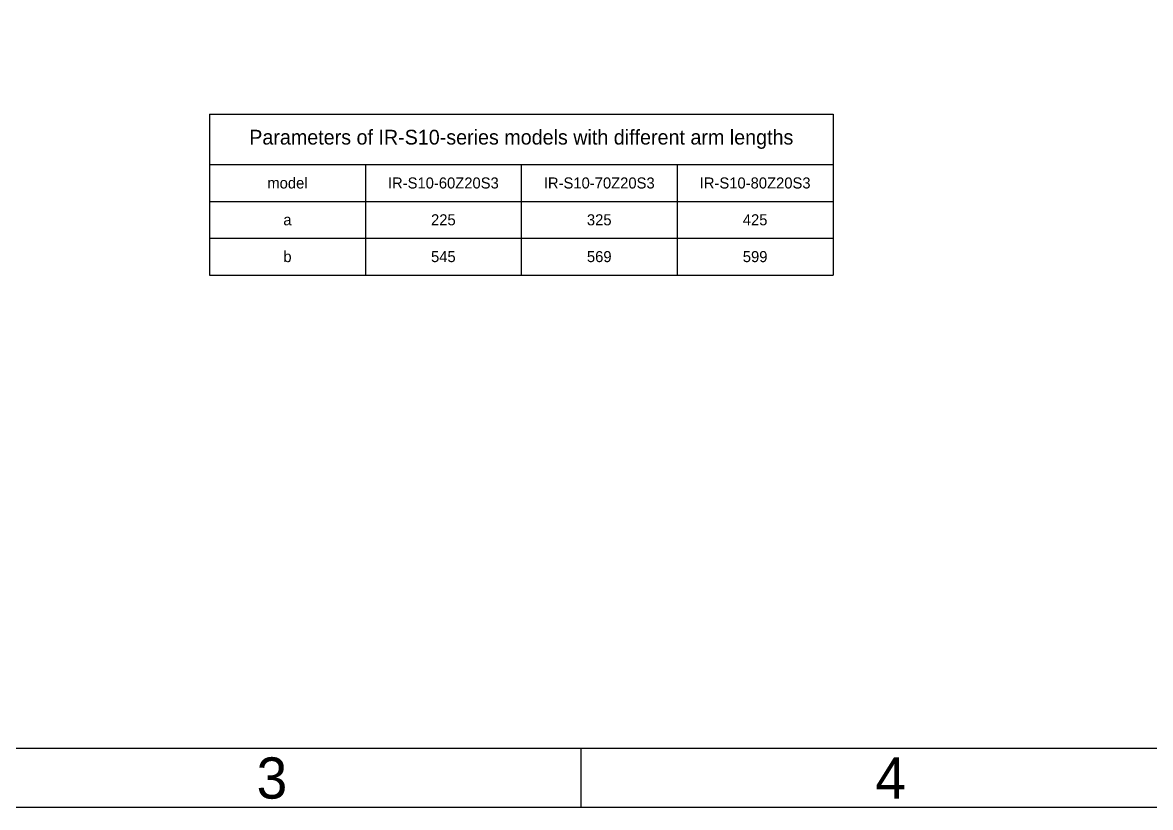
# Model space of a CAD drawing. Header units: millimetres. Extents: x 4086 to 8300, y 123 to 1549.
# Drawn here: x 6812.1 to 7271.5, y 123.6 to 443.4 of the extents above; entities that cross this region are included whole.
import ezdxf
from ezdxf.enums import TextEntityAlignment as Align

# ---------------------------------------------------------------- set-up
doc = ezdxf.new("R2010")
doc.units = ezdxf.units.MM
doc.layers.add('标注层', color=7, linetype='Continuous', lineweight=0)
doc.styles.add('思源黑', font='SourceHanSansCN-Normal.ttf')

# ---------------------------------------------------------------- blocks, each defined once
blk = doc.blocks.new('1')
at = {"color": 2}
blk.add_line((7039.66, 123.62), (7039.66, 147.62), dxfattribs=at)
for points in [[(6283.66, 123.62), (6283.66, 1549.22), (8299.66, 1549.22), (8299.66, 123.62)], [(6403.66, 147.62), (6403.66, 1525.22), (8275.66, 1525.22), (8275.66, 147.62)]]:
    blk.add_lwpolyline(points, close=True, dxfattribs=at)
at = {"color": 2, "style": '思源黑'}
for s, p in [('3', (6913.66, 135.62)), ('4', (7165.66, 135.62))]:
    blk.add_text(s, height=16.8, dxfattribs=at).set_placement(p, align=Align.MIDDLE_CENTER)
at = {"color": 7, "style": '思源黑'}
for tag, height, p in [('编号', 19.2, (8134.84, 252.67)), ('比例', 8, (7939.66, 171.62))]:
    blk.add_attdef(tag, text='', height=height, dxfattribs=at).set_placement(p, align=Align.MIDDLE)
at = {"linetype": 'Continuous', "lineweight": 0, "ltscale": 0.3, "style": '思源黑'}
for tag, p in [('当前页', (8121.35, 207.93)), ('总页数', (8160.27, 207.93))]:
    blk.add_attdef(tag, text='', height=8, dxfattribs=at).set_placement(p, align=Align.MIDDLE)
blk = doc.blocks.new('*T1373')
at = {"layer": '标注层', "color": 0, "lineweight": -2, "transparency": 16777216}
for p, q in [((0, 0), (254, 0)), ((0, 0), (0, -65.58)), ((254, 0), (254, -65.58)), ((0, -20.58), (254, -20.58)), ((63.5, -20.58), (63.5, -65.58)), ((127, -20.58), (127, -65.58)), ((190.5, -20.58), (190.5, -65.58)), ((0, -35.58), (254, -35.58)), ((0, -50.58), (254, -50.58)), ((0, -65.58), (254, -65.58))]:
    blk.add_line(p, q, dxfattribs=at)
at = {"layer": '标注层', "color": 0, "transparency": 16777216, "attachment_point": 5, "style": '思源黑'}
for s, insert, char_height, width in [('{\\C256;Parameters of IR-S10-series models with different arm lengths}', (127, -10.29), 6, 251), ('model', (31.75, -28.08), 4.5, 60.5), ('IR-S10-60Z20S3', (95.25, -28.08), 4.5, 60.5), ('IR-S10-70Z20S3', (158.75, -28.08), 4.5, 60.5), ('IR-S10-80Z20S3', (222.25, -28.08), 4.5, 60.5), ('225', (95.25, -43.08), 4.5, 60.5), ('325', (158.75, -43.08), 4.5, 60.5), ('425', (222.25, -43.08), 4.5, 60.5), ('a', (31.75, -43.08), 4.5, 60.5), ('b', (31.75, -58.08), 4.5, 60.5), ('545', (95.25, -58.08), 4.5, 60.5), ('569', (158.75, -58.08), 4.5, 60.5), ('599', (222.25, -58.08), 4.5, 60.5)]:
    blk.add_mtext(s, dxfattribs=dict(at, insert=insert, char_height=char_height, width=width))

msp = doc.modelspace()

# ---------------------------------------------------------------- block references
for name, p in [('1', (0, 0)), ('*T1373', (6888.2236, 406.1014))]:
    msp.add_blockref(name, p)

doc.saveas('drawing.dxf')
